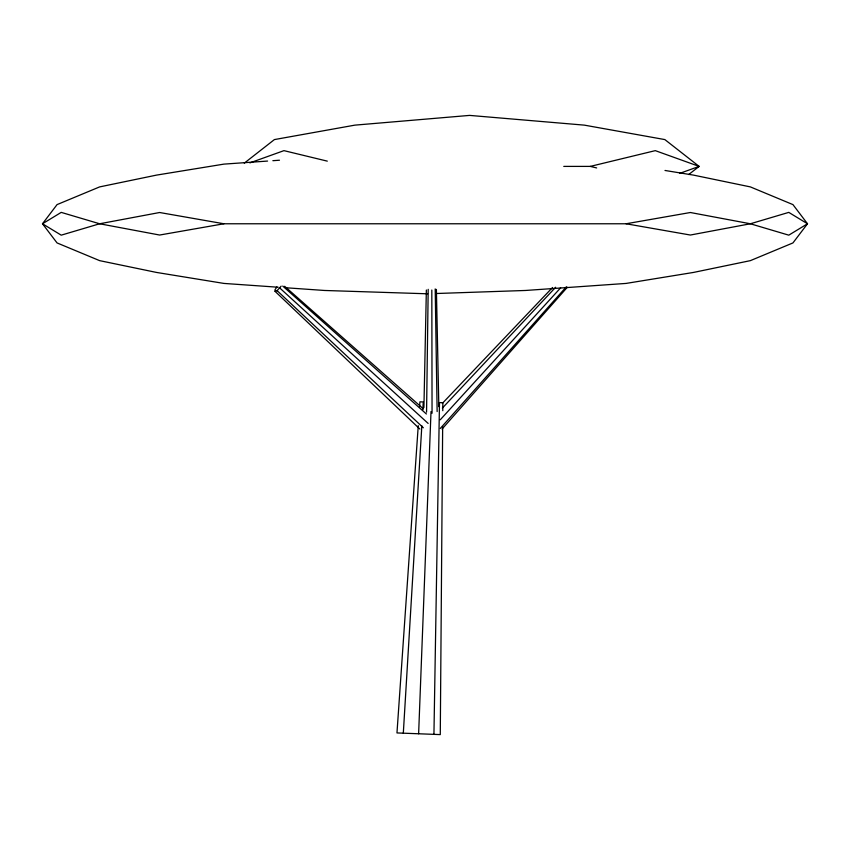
<?xml version="1.0" encoding="UTF-8"?>
<svg xmlns="http://www.w3.org/2000/svg" width="850" height="850" viewBox="0 0 850 850"><rect width="100%" height="100%" fill="white"/><g stroke="black" fill="none" stroke-linecap="round" stroke-linejoin="round"><path stroke-width="1.27" d="M442.659 426.604L440.279 734.602L396.971 732.934L418.253 425.669M442.776 410.678L442.839 402.709L439.482 402.581L433.936 734.357M426.562 412.176L428.188 289.319M423.916 407.543L426.36 290.009M418.625 733.773L431.014 411.549M403.314 733.178L421.834 425.808M422.79 409.913L423.268 401.954L419.911 401.827L419.539 407.129M276.877 286.949L274.986 289.839L275.081 291.369L419.858 429.038M275.081 291.369L277.1 290.647L281.138 286.163M442.043 429.048L567.332 287.257M440.321 428.411L566.408 286.748M440.236 419.804L560.639 287.821M442.372 408.074L555.645 287.268M442.382 403.346L552.553 287.491M244.279 163.147L274.401 139.581L354.875 125.141L469.625 115.398L584.375 125.141L664.849 139.581L699.125 166.398L688.734 174.516M249.868 162.892L283.953 150.641L327.303 161.139M679.649 173.4L699.125 166.398L655.297 150.641L590.282 166.398L563.763 166.398M664.997 170.468L693.536 175.121L750.369 186.904L792.944 204.606L807.5 223.773L788.779 235.163L750.369 223.773L690.37 212.511L626.089 223.773L223.911 223.773L159.63 235.036L99.631 223.773L61.221 212.383L42.5 223.773L57.056 242.93L99.631 260.642L156.464 272.425L223.911 283.422L278.152 287.226M267.569 161.064L223.911 164.124L156.464 175.121L99.631 186.904L57.056 204.606L42.5 223.773L61.221 235.163L99.631 223.773L159.63 212.511L223.911 223.773M272.861 160.692L279.469 160.225M427.646 293.803L324.456 290.466L286.089 287.778M435.582 293.537L525.544 290.466L626.089 283.422L693.536 272.425L750.369 260.642L792.944 242.93L807.5 223.773L788.779 212.383L750.369 223.773L690.37 235.036L626.089 223.773M590.282 166.398L596.657 167.939M284.644 286.291L423.279 408.786M282.752 286.078L426.402 414.003M279.873 288.086L428.145 423.417M277.1 290.647L423.342 427.794M436.39 289.425L438.834 406.672M435.2 288.904L437.144 411.559M431.821 290.041L432.055 413.27"/></g></svg>
